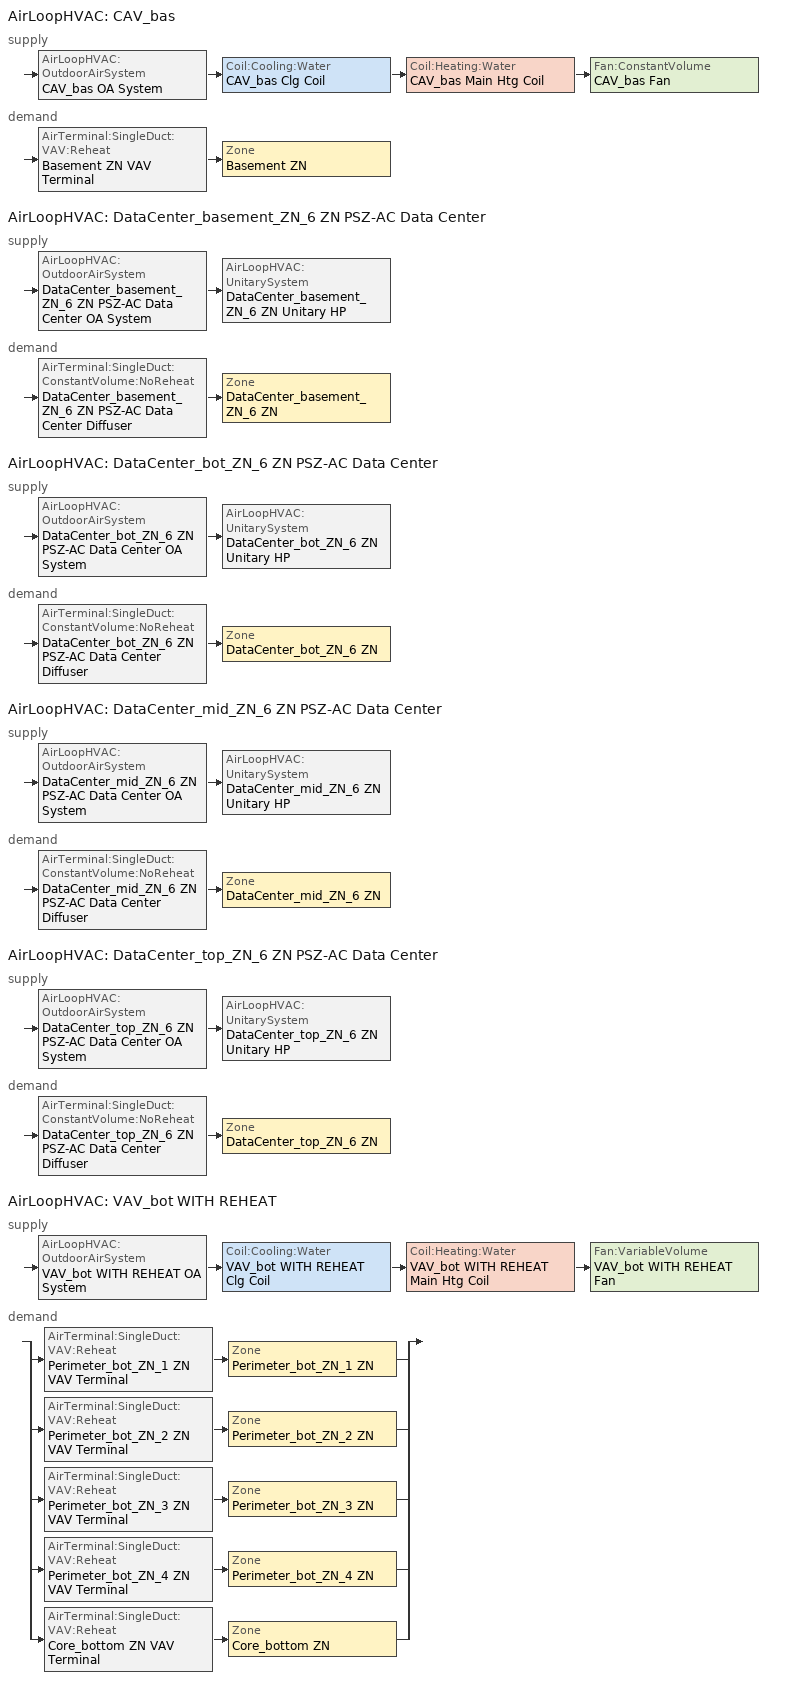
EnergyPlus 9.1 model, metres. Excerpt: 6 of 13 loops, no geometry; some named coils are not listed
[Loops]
AirLoopHVAC 'CAV_bas'
 supply: AirLoopHVAC:OutdoorAirSystem 'CAV_bas OA System' > Coil:Cooling:Water 'CAV_bas Clg Coil' > Coil:Heating:Water 'CAV_bas Main Htg Coil' > Fan:ConstantVolume 'CAV_bas Fan'
 demand: AirTerminal:SingleDuct:VAV:Reheat 'Basement ZN VAV Terminal' > Zone 'Basement ZN'
AirLoopHVAC 'DataCenter_basement_ZN_6 ZN PSZ-AC Data Center'
 supply: AirLoopHVAC:OutdoorAirSystem 'DataCenter_basement_ZN_6 ZN PSZ-AC Data Center OA System' > AirLoopHVAC:UnitarySystem 'DataCenter_basement_ZN_6 ZN Unitary HP'
 demand: AirTerminal:SingleDuct:ConstantVolume:NoReheat 'DataCenter_basement_ZN_6 ZN PSZ-AC Data Center Diffuser' > Zone 'DataCenter_basement_ZN_6 ZN'
AirLoopHVAC 'DataCenter_bot_ZN_6 ZN PSZ-AC Data Center'
 supply: AirLoopHVAC:OutdoorAirSystem 'DataCenter_bot_ZN_6 ZN PSZ-AC Data Center OA System' > AirLoopHVAC:UnitarySystem 'DataCenter_bot_ZN_6 ZN Unitary HP'
 demand: AirTerminal:SingleDuct:ConstantVolume:NoReheat 'DataCenter_bot_ZN_6 ZN PSZ-AC Data Center Diffuser' > Zone 'DataCenter_bot_ZN_6 ZN'
AirLoopHVAC 'DataCenter_mid_ZN_6 ZN PSZ-AC Data Center'
 supply: AirLoopHVAC:OutdoorAirSystem 'DataCenter_mid_ZN_6 ZN PSZ-AC Data Center OA System' > AirLoopHVAC:UnitarySystem 'DataCenter_mid_ZN_6 ZN Unitary HP'
 demand: AirTerminal:SingleDuct:ConstantVolume:NoReheat 'DataCenter_mid_ZN_6 ZN PSZ-AC Data Center Diffuser' > Zone 'DataCenter_mid_ZN_6 ZN'
AirLoopHVAC 'DataCenter_top_ZN_6 ZN PSZ-AC Data Center'
 supply: AirLoopHVAC:OutdoorAirSystem 'DataCenter_top_ZN_6 ZN PSZ-AC Data Center OA System' > AirLoopHVAC:UnitarySystem 'DataCenter_top_ZN_6 ZN Unitary HP'
 demand: AirTerminal:SingleDuct:ConstantVolume:NoReheat 'DataCenter_top_ZN_6 ZN PSZ-AC Data Center Diffuser' > Zone 'DataCenter_top_ZN_6 ZN'
AirLoopHVAC 'VAV_bot WITH REHEAT'
 supply: AirLoopHVAC:OutdoorAirSystem 'VAV_bot WITH REHEAT OA System' > Coil:Cooling:Water 'VAV_bot WITH REHEAT Clg Coil' > Coil:Heating:Water 'VAV_bot WITH REHEAT Main Htg Coil' > Fan:VariableVolume 'VAV_bot WITH REHEAT Fan'
 demand: split
  | AirTerminal:SingleDuct:VAV:Reheat 'Perimeter_bot_ZN_1 ZN VAV Terminal' > Zone 'Perimeter_bot_ZN_1 ZN'
  | AirTerminal:SingleDuct:VAV:Reheat 'Perimeter_bot_ZN_2 ZN VAV Terminal' > Zone 'Perimeter_bot_ZN_2 ZN'
  | AirTerminal:SingleDuct:VAV:Reheat 'Perimeter_bot_ZN_3 ZN VAV Terminal' > Zone 'Perimeter_bot_ZN_3 ZN'
  | AirTerminal:SingleDuct:VAV:Reheat 'Perimeter_bot_ZN_4 ZN VAV Terminal' > Zone 'Perimeter_bot_ZN_4 ZN'
  | AirTerminal:SingleDuct:VAV:Reheat 'Core_bottom ZN VAV Terminal' > Zone 'Core_bottom ZN'
[ZoneControl:Thermostat] Control Object Type 1=ThermostatSetpoint:DualSetpoint
Name | Zone or ZoneList | Control Type Schedule | Control Name 1
Basement ZN Thermostat | Basement ZN | Basement ZN Thermostat Schedule | Office WholeBuilding - Lg Office Thermostat 1
Core_bottom ZN Thermostat | Core_bottom ZN | Core_bottom ZN Thermostat Schedule | Office WholeBuilding - Lg Office Thermostat 2
DataCenter_basement_ZN_6 ZN Thermostat | DataCenter_basement_ZN_6 ZN | DataCenter_basement_ZN_6 ZN Thermostat Schedule | Office OfficeLarge Main Data Center Thermostat 1
DataCenter_bot_ZN_6 ZN Thermostat | DataCenter_bot_ZN_6 ZN | DataCenter_bot_ZN_6 ZN Thermostat Schedule | Office OfficeLarge Data Center Thermostat 1
DataCenter_mid_ZN_6 ZN Thermostat | DataCenter_mid_ZN_6 ZN | DataCenter_mid_ZN_6 ZN Thermostat Schedule | Office OfficeLarge Data Center Thermostat 2
DataCenter_top_ZN_6 ZN Thermostat | DataCenter_top_ZN_6 ZN | DataCenter_top_ZN_6 ZN Thermostat Schedule | Office OfficeLarge Data Center Thermostat 3
Perimeter_bot_ZN_1 ZN Thermostat | Perimeter_bot_ZN_1 ZN | Perimeter_bot_ZN_1 ZN Thermostat Schedule | Office WholeBuilding - Lg Office Thermostat 5
Perimeter_bot_ZN_2 ZN Thermostat | Perimeter_bot_ZN_2 ZN | Perimeter_bot_ZN_2 ZN Thermostat Schedule | Office WholeBuilding - Lg Office Thermostat 6
Perimeter_bot_ZN_3 ZN Thermostat | Perimeter_bot_ZN_3 ZN | Perimeter_bot_ZN_3 ZN Thermostat Schedule | Office WholeBuilding - Lg Office Thermostat 7
Perimeter_bot_ZN_4 ZN Thermostat | Perimeter_bot_ZN_4 ZN | Perimeter_bot_ZN_4 ZN Thermostat Schedule | Office WholeBuilding - Lg Office Thermostat 8
[ThermostatSetpoint:DualSetpoint]
Name | Heating Setpoint Temperature Schedule | Cooling Setpoint Temperature Schedule
Office WholeBuilding - Lg Office Thermostat 1; Office WholeBuilding - Lg Office Thermostat 2; Office WholeBuilding - Lg Office Thermostat 5; Office WholeBuilding - Lg Office Thermostat 6; Office WholeBuilding - Lg Office Thermostat 7; Office WholeBuilding - Lg Office Thermostat 8 | OfficeLarge HTGSETP_SCH_YES_OPTIMUM | OfficeLarge CLGSETP_SCH_NO_SETBACK
Office OfficeLarge Main Data Center Thermostat 1; Office OfficeLarge Data Center Thermostat 1; Office OfficeLarge Data Center Thermostat 2; Office OfficeLarge Data Center Thermostat 3 | OfficeLarge HTGSETP_DC_SCH | OfficeLarge CLGSETP_DC_SCH
[AirTerminal:SingleDuct:VAV:Reheat] Availability Schedule=Always On Discrete; Maximum Air Flow Rate {m3/s}=Autosize; Zone Minimum Air Flow Input Method=Constant; Fixed Minimum Air Flow Rate {m3/s}=0; Maximum Hot Water or Steam Flow Rate {m3/s}=Autosize; Minimum Hot Water or Steam Flow Rate {m3/s}=0; Convergence Tolerance=0.001; Damper Heating Action=ReverseWithLimits; Maximum Flow Fraction During Reheat=0.5
Name | Constant Minimum Air Flow Fraction | Reheat Coil | Maximum Flow per Zone Floor Area During Reheat {m3/s-m2} | Maximum Reheat Air Temperature {C}
Basement ZN VAV Terminal | 0.2 | Basement ZN Reheat Coil | 0 | 50
Core_bottom ZN VAV Terminal | 0.288787 | Core_bottom ZN Reheat Coil | Autocalculate | 40
Perimeter_bot_ZN_1 ZN VAV Terminal | 0.2 | Perimeter_bot_ZN_1 ZN Reheat Coil | Autocalculate | 40
Perimeter_bot_ZN_2 ZN VAV Terminal | 0.2 | Perimeter_bot_ZN_2 ZN Reheat Coil | Autocalculate | 40
Perimeter_bot_ZN_3 ZN VAV Terminal | 0.202143 | Perimeter_bot_ZN_3 ZN Reheat Coil | Autocalculate | 40
Perimeter_bot_ZN_4 ZN VAV Terminal | 0.2 | Perimeter_bot_ZN_4 ZN Reheat Coil | Autocalculate | 40
[Coil:Heating:Water] Availability Schedule=Always On Discrete; U-Factor Times Area Value {W/K}=Autosize; Maximum Water Flow Rate {m3/s}=Autosize; Performance Input Method=UFactorTimesAreaAndDesignWaterFlowRate; Rated Capacity {W}=Autosize; Rated Inlet Water Temperature {C}=82.2222; Rated Inlet Air Temperature {C}=7.22222; Rated Outlet Water Temperature {C}=71.1111; Rated Ratio for Air and Water Convection=0.5
Name | Rated Outlet Air Temperature {C}
CAV_bas Main Htg Coil | 16.6667
VAV_bot WITH REHEAT Main Htg Coil | 12.7778
[Zone equipment]
Basement ZN: Basement ZN VAV Terminal
Core_bottom ZN: Core_bottom ZN VAV Terminal
DataCenter_basement_ZN_6 ZN: DataCenter_basement_ZN_6 ZN PSZ-AC Data Center Diffuser
DataCenter_bot_ZN_6 ZN: DataCenter_bot_ZN_6 ZN PSZ-AC Data Center Diffuser
DataCenter_mid_ZN_6 ZN: DataCenter_mid_ZN_6 ZN PSZ-AC Data Center Diffuser
DataCenter_top_ZN_6 ZN: DataCenter_top_ZN_6 ZN PSZ-AC Data Center Diffuser
Perimeter_bot_ZN_1 ZN: Perimeter_bot_ZN_1 ZN VAV Terminal
Perimeter_bot_ZN_2 ZN: Perimeter_bot_ZN_2 ZN VAV Terminal
Perimeter_bot_ZN_3 ZN: Perimeter_bot_ZN_3 ZN VAV Terminal
Perimeter_bot_ZN_4 ZN: Perimeter_bot_ZN_4 ZN VAV Terminal
[Sizing:Zone] Zone Cooling Design Supply Air Temperature Input Method=SupplyAirTemperature; Zone Cooling Design Supply Air Temperature {C}=12.7778; Zone Cooling Design Supply Air Temperature Difference {deltaC}=11.11; Zone Heating Design Supply Air Temperature Input Method=SupplyAirTemperature; Zone Heating Design Supply Air Temperature Difference {deltaC}=11.11; Zone Cooling Design Supply Air Humidity Ratio {kgWater/kgDryAir}=0.0085; Zone Heating Design Supply Air Humidity Ratio {kgWater/kgDryAir}=0.008; Cooling Design Air Flow Rate {m3/s}=0; Cooling Minimum Air Flow per Zone Floor Area {m3/s-m2}=0.000762; Cooling Minimum Air Flow {m3/s}=0; Cooling Minimum Air Flow Fraction=0; Heating Design Air Flow Method=DesignDay; Heating Design Air Flow Rate {m3/s}=0; Heating Maximum Air Flow per Zone Floor Area {m3/s-m2}=0.002032; Heating Maximum Air Flow {m3/s}=0.141576; Heating Maximum Air Flow Fraction=0.3; Account for Dedicated Outdoor Air System=No
Name | Zone Heating Design Supply Air Temperature {C} | Design Specification Outdoor Air Object | Cooling Design Air Flow Method | Design Specification Zone Air Distribution Object
Basement ZN | 50 | Office WholeBuilding - Lg Office Ventilation | DesignDayWithLimit | Basement ZN Design Spec Zone Air Dist
Core_bottom ZN | 40 | Office WholeBuilding - Lg Office Ventilation | DesignDayWithLimit | Core_bottom ZN Design Spec Zone Air Dist
DataCenter_basement_ZN_6 ZN | 40 | Office OfficeLarge Main Data Center Ventilation | DesignDay | DataCenter_basement_ZN_6 ZN Design Spec Zone Air Dist
DataCenter_bot_ZN_6 ZN | 40 | Office OfficeLarge Data Center Ventilation | DesignDay | DataCenter_bot_ZN_6 ZN Design Spec Zone Air Dist
DataCenter_mid_ZN_6 ZN | 40 | Office OfficeLarge Data Center Ventilation | DesignDay | DataCenter_mid_ZN_6 ZN Design Spec Zone Air Dist
DataCenter_top_ZN_6 ZN | 40 | Office OfficeLarge Data Center Ventilation | DesignDay | DataCenter_top_ZN_6 ZN Design Spec Zone Air Dist
Perimeter_bot_ZN_1 ZN | 40 | Office WholeBuilding - Lg Office Ventilation | DesignDayWithLimit | Perimeter_bot_ZN_1 ZN Design Spec Zone Air Dist
Perimeter_bot_ZN_2 ZN | 40 | Office WholeBuilding - Lg Office Ventilation | DesignDayWithLimit | Perimeter_bot_ZN_2 ZN Design Spec Zone Air Dist
Perimeter_bot_ZN_3 ZN | 40 | Office WholeBuilding - Lg Office Ventilation | DesignDayWithLimit | Perimeter_bot_ZN_3 ZN Design Spec Zone Air Dist
Perimeter_bot_ZN_4 ZN | 40 | Office WholeBuilding - Lg Office Ventilation | DesignDayWithLimit | Perimeter_bot_ZN_4 ZN Design Spec Zone Air Dist
[DesignSpecification:ZoneAirDistribution] Zone Air Distribution Effectiveness in Cooling Mode=1; Zone Air Distribution Effectiveness in Heating Mode=1
Basement ZN Design Spec Zone Air Dist; Core_bottom ZN Design Spec Zone Air Dist; DataCenter_basement_ZN_6 ZN Design Spec Zone Air Dist; DataCenter_bot_ZN_6 ZN Design Spec Zone Air Dist; DataCenter_mid_ZN_6 ZN Design Spec Zone Air Dist; DataCenter_top_ZN_6 ZN Design Spec Zone Air Dist; Perimeter_bot_ZN_1 ZN Design Spec Zone Air Dist; Perimeter_bot_ZN_2 ZN Design Spec Zone Air Dist; Perimeter_bot_ZN_3 ZN Design Spec Zone Air Dist; Perimeter_bot_ZN_4 ZN Design Spec Zone Air Dist
[Controller:MechanicalVentilation] Demand Controlled Ventilation=No
CAV_bas Vent Controller: Availability Schedule=OfficeLarge HVACOperationSchd; System Outdoor Air Method=ZoneSum; Zone Name 1=Basement ZN; Design Specification Outdoor Air Object Name 1=Office WholeBuilding - Lg Office Ventilation; Design Specification Zone Air Distribution Object Name 1=Basement ZN Design Spec Zone Air Dist
VAV_bot WITH REHEAT Vent Controller: Availability Schedule=OfficeLarge MinOA_MotorizedDamper_Sched; System Outdoor Air Method=VentilationRateProcedure; Zone Name 1=Core_bottom ZN; Design Specification Outdoor Air Object Name 1=Office WholeBuilding - Lg Office Ventilation; Design Specification Zone Air Distribution Object Name 1=Core_bottom ZN Design Spec Zone Air Dist; Zone Name 2=Perimeter_bot_ZN_1 ZN; Design Specification Outdoor Air Object Name 2=Office WholeBuilding - Lg Office Ventilation; Design Specification Zone Air Distribution Object Name 2=Perimeter_bot_ZN_1 ZN Design Spec Zone Air Dist; Zone Name 3=Perimeter_bot_ZN_2 ZN; Design Specification Outdoor Air Object Name 3=Office WholeBuilding - Lg Office Ventilation; Design Specification Zone Air Distribution Object Name 3=Perimeter_bot_ZN_2 ZN Design Spec Zone Air Dist; Zone Name 4=Perimeter_bot_ZN_3 ZN; Design Specification Outdoor Air Object Name 4=Office WholeBuilding - Lg Office Ventilation; Design Specification Zone Air Distribution Object Name 4=Perimeter_bot_ZN_3 ZN Design Spec Zone Air Dist; Zone Name 5=Perimeter_bot_ZN_4 ZN; Design Specification Outdoor Air Object Name 5=Office WholeBuilding - Lg Office Ventilation; Design Specification Zone Air Distribution Object Name 5=Perimeter_bot_ZN_4 ZN Design Spec Zone Air Dist
Controller Mechanical Ventilation 1: Availability Schedule=DataCenter_basement_ZN_6 ZN PSZ-AC Data Center Occ Sch; System Outdoor Air Method=ZoneSum; Zone Name 1=DataCenter_basement_ZN_6 ZN; Design Specification Outdoor Air Object Name 1=Office OfficeLarge Main Data Center Ventilation; Design Specification Zone Air Distribution Object Name 1=DataCenter_basement_ZN_6 ZN Design Spec Zone Air Dist
Controller Mechanical Ventilation 2: Availability Schedule=DataCenter_bot_ZN_6 ZN PSZ-AC Data Center Occ Sch; System Outdoor Air Method=ZoneSum; Zone Name 1=DataCenter_bot_ZN_6 ZN; Design Specification Outdoor Air Object Name 1=Office OfficeLarge Data Center Ventilation; Design Specification Zone Air Distribution Object Name 1=DataCenter_bot_ZN_6 ZN Design Spec Zone Air Dist
Controller Mechanical Ventilation 3: Availability Schedule=DataCenter_mid_ZN_6 ZN PSZ-AC Data Center Occ Sch; System Outdoor Air Method=ZoneSum; Zone Name 1=DataCenter_mid_ZN_6 ZN; Design Specification Outdoor Air Object Name 1=Office OfficeLarge Data Center Ventilation; Design Specification Zone Air Distribution Object Name 1=DataCenter_mid_ZN_6 ZN Design Spec Zone Air Dist
Controller Mechanical Ventilation 4: Availability Schedule=DataCenter_top_ZN_6 ZN PSZ-AC Data Center Occ Sch; System Outdoor Air Method=ZoneSum; Zone Name 1=DataCenter_top_ZN_6 ZN; Design Specification Outdoor Air Object Name 1=Office OfficeLarge Data Center Ventilation; Design Specification Zone Air Distribution Object Name 1=DataCenter_top_ZN_6 ZN Design Spec Zone Air Dist
[DesignSpecification:OutdoorAir] Outdoor Air Method=Sum; Outdoor Air Flow per Person {m3/s-person}=0; Outdoor Air Flow per Zone {m3/s}=0; Outdoor Air Flow Air Changes per Hour {1/hr}=0
Name | Outdoor Air Flow per Zone Floor Area {m3/s-m2}
Office WholeBuilding - Lg Office Ventilation | 0.0004318
Office OfficeLarge Main Data Center Ventilation; Office OfficeLarge Data Center Ventilation | 0
[AirTerminal:SingleDuct:ConstantVolume:NoReheat] Availability Schedule=Always On Discrete; Maximum Air Flow Rate {m3/s}=AutoSize
DataCenter_basement_ZN_6 ZN PSZ-AC Data Center Diffuser; DataCenter_bot_ZN_6 ZN PSZ-AC Data Center Diffuser; DataCenter_mid_ZN_6 ZN PSZ-AC Data Center Diffuser; DataCenter_top_ZN_6 ZN PSZ-AC Data Center Diffuser
[AirLoopHVAC] Design Supply Air Flow Rate {m3/s}=AutoSize
CAV_bas; DataCenter_basement_ZN_6 ZN PSZ-AC Data Center; DataCenter_bot_ZN_6 ZN PSZ-AC Data Center; DataCenter_mid_ZN_6 ZN PSZ-AC Data Center; DataCenter_top_ZN_6 ZN PSZ-AC Data Center; VAV_bot WITH REHEAT
[Sizing:System] Type of Load to Size On=Sensible; Preheat Design Temperature {C}=7.22222; Preheat Design Humidity Ratio {kgWater/kgDryAir}=0.008; Precool Design Temperature {C}=12.7778; Precool Design Humidity Ratio {kgWater/kgDryAir}=0.008; Central Cooling Design Supply Air Temperature {C}=12.7778; Type of Zone Sum to Use=Coincident; 100% Outdoor Air in Cooling=No; 100% Outdoor Air in Heating=No; Central Cooling Design Supply Air Humidity Ratio {kgWater/kgDryAir}=0.0085; Central Heating Design Supply Air Humidity Ratio {kgWater/kgDryAir}=0.008; Cooling Supply Air Flow Rate Method=DesignDay; Cooling Supply Air Flow Rate {m3/s}=0; Cooling Supply Air Flow Rate Per Floor Area {m3/s-m2}=0.00996765; Cooling Fraction of Autosized Cooling Supply Air Flow Rate=1; Cooling Supply Air Flow Rate Per Unit Cooling Capacity {m3/s-W}=3.94755e-05; Heating Supply Air Flow Rate Method=DesignDay; Heating Supply Air Flow Rate {m3/s}=0; Heating Supply Air Flow Rate Per Floor Area {m3/s-m2}=0.00996765; Heating Fraction of Autosized Heating Supply Air Flow Rate=1; Heating Fraction of Autosized Cooling Supply Air Flow Rate=1; Heating Supply Air Flow Rate Per Unit Heating Capacity {m3/s-W}=3.15882e-05; System Outdoor Air Method=ZoneSum; Zone Maximum Outdoor Air Fraction=1; Cooling Design Capacity Method=CoolingDesignCapacity; Cooling Design Capacity {W}=Autosize; Cooling Design Capacity Per Floor Area {W/m2}=234.7; Fraction of Autosized Cooling Design Capacity=1; Heating Design Capacity Method=HeatingDesignCapacity; Heating Design Capacity {W}=Autosize; Heating Design Capacity Per Floor Area {W/m2}=157; Fraction of Autosized Heating Design Capacity=1; Central Cooling Capacity Control Method=OnOff
Name | Design Outdoor Air Flow Rate {m3/s} | Central Heating Maximum System Air Flow Ratio | Central Heating Design Supply Air Temperature {C}
CAV_bas | Autosize | 1 | 16.6667
DataCenter_basement_ZN_6 ZN PSZ-AC Data Center; DataCenter_bot_ZN_6 ZN PSZ-AC Data Center; DataCenter_mid_ZN_6 ZN PSZ-AC Data Center; DataCenter_top_ZN_6 ZN PSZ-AC Data Center | Autosize | 1 | 40
VAV_bot WITH REHEAT | 2.53819 | 0.3 | 12.7778
[Controller:WaterCoil] Control Variable=Temperature; Actuator Variable=Flow; Maximum Actuated Flow {m3/s}=Autosize; Minimum Actuated Flow {m3/s}=0
Name | Action | Controller Convergence Tolerance {deltaC}
CAV_bas Clg Coil Controller; VAV_bot WITH REHEAT Clg Coil Controller | Reverse | Autosize
CAV_bas Main Htg Coil Controller; VAV_bot WITH REHEAT Main Htg Coil Controller | Normal | 0.0001
[Controller:OutdoorAir] Maximum Outdoor Air Flow Rate {m3/s}=Autosize; Economizer Control Action Type=ModulateFlow; Lockout Type=NoLockout; Minimum Limit Type=FixedMinimum; High Humidity Control=No; Control High Indoor Humidity Based on Outdoor Humidity Ratio=Yes; Heat Recovery Bypass Control Type=BypassWhenWithinEconomizerLimits
Name | Minimum Outdoor Air Flow Rate {m3/s} | Economizer Control Type | Minimum Outdoor Air Schedule | Minimum Fraction of Outdoor Air Schedule | Mechanical Ventilation Controller | Economizer Maximum Limit Dry-Bulb Temperature {C} | Economizer Maximum Limit Enthalpy {J/kg}
CAV_bas OA Controller | Autosize | DifferentialDryBulb | OfficeLarge HVACOperationSchd | OfficeLarge MinOA_MotorizedDamper_Sched | CAV_bas Vent Controller
DataCenter_basement_ZN_6 ZN PSZ-AC Data Center OA System Controller | Autosize | DifferentialDryBulb | DataCenter_basement_ZN_6 ZN PSZ-AC Data Center Occ Sch |  | Controller Mechanical Ventilation 1
DataCenter_bot_ZN_6 ZN PSZ-AC Data Center OA System Controller | Autosize | NoEconomizer | DataCenter_bot_ZN_6 ZN PSZ-AC Data Center Occ Sch |  | Controller Mechanical Ventilation 2 | 28 | 64000
DataCenter_mid_ZN_6 ZN PSZ-AC Data Center OA System Controller | Autosize | DifferentialDryBulb | DataCenter_mid_ZN_6 ZN PSZ-AC Data Center Occ Sch |  | Controller Mechanical Ventilation 3
DataCenter_top_ZN_6 ZN PSZ-AC Data Center OA System Controller | Autosize | NoEconomizer | DataCenter_top_ZN_6 ZN PSZ-AC Data Center Occ Sch |  | Controller Mechanical Ventilation 4 | 28 | 64000
VAV_bot WITH REHEAT OA Controller | 0 | DifferentialDryBulb | OfficeLarge MinOA_MotorizedDamper_Sched |  | VAV_bot WITH REHEAT Vent Controller
[SetpointManager:MixedAir] Control Variable=Temperature
Name | Setpoint Node or NodeList
CAV_bas Mixed Air Node OS Default SPM | CAV_bas Mixed Air Node
CAV_bas Clg Coil Outlet Air Node OS Default SPM | CAV_bas Clg Coil Outlet Air Node
CAV_bas Main Htg Coil Outlet Air Node OS Default SPM | CAV_bas Main Htg Coil Outlet Air Node
DataCenter_basement_ZN_6 ZN PSZ-AC Data Center Mixed Air Node OS Default SPM | DataCenter_basement_ZN_6 ZN PSZ-AC Data Center Mixed Air Node
DataCenter_bot_ZN_6 ZN PSZ-AC Data Center Mixed Air Node OS Default SPM | DataCenter_bot_ZN_6 ZN PSZ-AC Data Center Mixed Air Node
DataCenter_mid_ZN_6 ZN PSZ-AC Data Center Mixed Air Node OS Default SPM | DataCenter_mid_ZN_6 ZN PSZ-AC Data Center Mixed Air Node
DataCenter_top_ZN_6 ZN PSZ-AC Data Center Mixed Air Node OS Default SPM | DataCenter_top_ZN_6 ZN PSZ-AC Data Center Mixed Air Node
VAV_bot WITH REHEAT Mixed Air Node OS Default SPM | VAV_bot WITH REHEAT Mixed Air Node
VAV_bot WITH REHEAT Clg Coil Outlet Air Node OS Default SPM | VAV_bot WITH REHEAT Clg Coil Outlet Air Node
VAV_bot WITH REHEAT Main Htg Coil Outlet Air Node OS Default SPM | VAV_bot WITH REHEAT Main Htg Coil Outlet Air Node
[Coil:Cooling:Water] Availability Schedule=Always On Discrete; Design Water Flow Rate {m3/s}=Autosize; Design Air Flow Rate {m3/s}=Autosize; Design Inlet Water Temperature {C}=Autosize; Design Inlet Air Temperature {C}=Autosize; Design Outlet Air Temperature {C}=Autosize; Design Inlet Air Humidity Ratio {kgWater/kgDryAir}=Autosize; Design Outlet Air Humidity Ratio {kgWater/kgDryAir}=Autosize; Type of Analysis=SimpleAnalysis; Heat Exchanger Configuration=CrossFlow
CAV_bas Clg Coil; VAV_bot WITH REHEAT Clg Coil
[Fan:ConstantVolume]
CAV_bas Fan: Availability Schedule=OfficeLarge HVACOperationSchd; Fan Total Efficiency=0.59605; Pressure Rise {Pa}=1018.77; Maximum Flow Rate {m3/s}=AutoSize; Motor Efficiency=0.917; Motor In Airstream Fraction=1
[SetpointManager:Scheduled]
CAV_bas Supply Air Setpoint Manager: Control Variable=Temperature; Schedule=Supply Air Temp - 55.0F 3; Setpoint Node or NodeList=CAV_bas Supply Outlet Node
[AirLoopHVAC:UnitarySystem] Control Type=Load; Dehumidification Control Type=None; Fan Placement=BlowThrough; Supply Air Fan Operating Mode Schedule=Always On Discrete; DX Heating Coil Sizing Ratio=1; Use DOAS DX Cooling Coil=No; Minimum Supply Air Temperature {C}=2; Latent Load Control=SensibleOnlyLoadControl; Cooling Supply Air Flow Rate {m3/s}=Autosize; Heating Supply Air Flow Rate {m3/s}=Autosize; No Load Supply Air Flow Rate {m3/s}=Autosize; Maximum Supply Air Temperature {C}=80; Maximum Outdoor Dry-Bulb Temperature for Supplemental Heater Operation {C}=4.44444; Maximum Cycling Rate {cycles/hr}=2.5; Heat Pump Time Constant {s}=60; Fraction of On-Cycle Power Use=0.01; Heat Pump Fan Delay Time {s}=60; Ancillary On-Cycle Electric Power {W}=0; Ancillary Off-Cycle Electric Power {W}=0
Name | Controlling Zone or Thermostat Location | Supply Fan | Heating Coil | Cooling Coil | Supplemental Heating Coil
DataCenter_basement_ZN_6 ZN Unitary HP | DataCenter_basement_ZN_6 ZN | DataCenter_basement_ZN_6 ZN PSZ-AC Data Center Fan | DataCenter_basement_ZN_6 ZN PSZ-AC Data Center Water-to-Air HP Htg Coil | DataCenter_basement_ZN_6 ZN PSZ-AC Data Center Water-to-Air HP Clg Coil | DataCenter_basement_ZN_6 ZN PSZ-AC Data Center Electric Backup Htg Coil
DataCenter_bot_ZN_6 ZN Unitary HP | DataCenter_bot_ZN_6 ZN | DataCenter_bot_ZN_6 ZN PSZ-AC Data Center Fan | DataCenter_bot_ZN_6 ZN PSZ-AC Data Center Water-to-Air HP Htg Coil | DataCenter_bot_ZN_6 ZN PSZ-AC Data Center Water-to-Air HP Clg Coil | DataCenter_bot_ZN_6 ZN PSZ-AC Data Center Electric Backup Htg Coil
DataCenter_mid_ZN_6 ZN Unitary HP | DataCenter_mid_ZN_6 ZN | DataCenter_mid_ZN_6 ZN PSZ-AC Data Center Fan | DataCenter_mid_ZN_6 ZN PSZ-AC Data Center Water-to-Air HP Htg Coil | DataCenter_mid_ZN_6 ZN PSZ-AC Data Center Water-to-Air HP Clg Coil | DataCenter_mid_ZN_6 ZN PSZ-AC Data Center Electric Backup Htg Coil
DataCenter_top_ZN_6 ZN Unitary HP | DataCenter_top_ZN_6 ZN | DataCenter_top_ZN_6 ZN PSZ-AC Data Center Fan | DataCenter_top_ZN_6 ZN PSZ-AC Data Center Water-to-Air HP Htg Coil | DataCenter_top_ZN_6 ZN PSZ-AC Data Center Water-to-Air HP Clg Coil | DataCenter_top_ZN_6 ZN PSZ-AC Data Center Electric Backup Htg Coil
[Fan:OnOff] Availability Schedule=Always On Discrete; Maximum Flow Rate {m3/s}=Autosize; Motor In Airstream Fraction=1
Name | Fan Total Efficiency | Pressure Rise {Pa} | Motor Efficiency | Fan Power Ratio Function of Speed Ratio Curve | Fan Efficiency Ratio Function of Speed Ratio Curve
DataCenter_basement_ZN_6 ZN PSZ-AC Data Center Fan | 0.61425 | 1018.77 | 0.945 | Fan On Off Power Curve | Fan On Off Efficiency Curve
DataCenter_bot_ZN_6 ZN PSZ-AC Data Center Fan | 0.55575 | 622.722 | 0.855 | Fan On Off Power Curve 1 | Fan On Off Efficiency Curve 1
DataCenter_mid_ZN_6 ZN PSZ-AC Data Center Fan | 0.59605 | 1018.77 | 0.917 | Fan On Off Power Curve 2 | Fan On Off Efficiency Curve 2
DataCenter_top_ZN_6 ZN PSZ-AC Data Center Fan | 0.55575 | 622.722 | 0.855 | Fan On Off Power Curve 3 | Fan On Off Efficiency Curve 3
[Coil:Heating:Electric] Availability Schedule=Always On Discrete; Efficiency=1; Nominal Capacity {W}=Autosize
DataCenter_basement_ZN_6 ZN PSZ-AC Data Center Electric Backup Htg Coil; DataCenter_bot_ZN_6 ZN PSZ-AC Data Center Electric Backup Htg Coil; DataCenter_mid_ZN_6 ZN PSZ-AC Data Center Electric Backup Htg Coil; DataCenter_top_ZN_6 ZN PSZ-AC Data Center Electric Backup Htg Coil
[SetpointManager:SingleZone:Reheat] Control Variable=Temperature; Minimum Supply Air Temperature {C}=12.7778; Maximum Supply Air Temperature {C}=40
Name | Control Zone | Setpoint Node or NodeList
DataCenter_basement_ZN_6 ZN Setpoint Manager SZ Reheat | DataCenter_basement_ZN_6 ZN | DataCenter_basement_ZN_6 ZN PSZ-AC Data Center Supply Outlet Node
DataCenter_bot_ZN_6 ZN Setpoint Manager SZ Reheat | DataCenter_bot_ZN_6 ZN | DataCenter_bot_ZN_6 ZN PSZ-AC Data Center Supply Outlet Node
DataCenter_mid_ZN_6 ZN Setpoint Manager SZ Reheat | DataCenter_mid_ZN_6 ZN | DataCenter_mid_ZN_6 ZN PSZ-AC Data Center Supply Outlet Node
DataCenter_top_ZN_6 ZN Setpoint Manager SZ Reheat | DataCenter_top_ZN_6 ZN | DataCenter_top_ZN_6 ZN PSZ-AC Data Center Supply Outlet Node
[Fan:VariableVolume]
VAV_bot WITH REHEAT Fan: Availability Schedule=OfficeLarge HVACOperationSchd; Fan Total Efficiency=0.61165; Pressure Rise {Pa}=1389.92; Maximum Flow Rate {m3/s}=AutoSize; Fan Power Minimum Flow Rate Input Method=Fraction; Fan Power Minimum Flow Fraction=0.25; Fan Power Minimum Air Flow Rate {m3/s}=0; Motor Efficiency=0.941; Motor In Airstream Fraction=1; Fan Power Coefficient 1=0.04076; Fan Power Coefficient 2=0.0881; Fan Power Coefficient 3=-0.0729; Fan Power Coefficient 4=0.9437; Fan Power Coefficient 5=0
[SetpointManager:Warmest]
VAV_bot WITH REHEAT SAT Warmest Reset: Control Variable=Temperature; HVAC Air Loop=VAV_bot WITH REHEAT; Minimum Setpoint Temperature {C}=12.7778; Maximum Setpoint Temperature {C}=15.5556; Strategy=MaximumTemperature; Setpoint Node or NodeList=VAV_bot WITH REHEAT Supply Outlet Node
[Schedule:Compact]
Basement ZN Thermostat Schedule; Core_bottom ZN Thermostat Schedule; DataCenter_basement_ZN_6 ZN Thermostat Schedule; DataCenter_bot_ZN_6 ZN Thermostat Schedule; DataCenter_mid_ZN_6 ZN Thermostat Schedule; DataCenter_top_ZN_6 ZN Thermostat Schedule; Perimeter_bot_ZN_1 ZN Thermostat Schedule; Perimeter_bot_ZN_2 ZN Thermostat Schedule; Perimeter_bot_ZN_3 ZN Thermostat Schedule; Perimeter_bot_ZN_4 ZN Thermostat Schedule: Through: 12/31, For: AllDays, Until: 24:00, 4
[Schedule:Day:Interval]
OfficeLarge HTGSETP_SCH_YES_OPTIMUM Default; OfficeLarge HTGSETP_SCH_YES_OPTIMUM Summer Design Day: No, 24:00, 15.6
OfficeLarge HTGSETP_SCH_YES_OPTIMUM Wkdy Day: No, 04:00, 15.6, 05:00, 17.8, 06:00, 20, 22:00, 21, 24:00, 15.6
OfficeLarge HTGSETP_SCH_YES_OPTIMUM Sat Day: No, 04:00, 15.6, 05:00, 17.8, 06:00, 20, 17:00, 21, 24:00, 15.6
OfficeLarge HTGSETP_SCH_YES_OPTIMUM Winter Design Day: No, 05:00, 15.6, 06:00, 17.6, 07:00, 19.6, 22:00, 21, 24:00, 15.6
OfficeLarge CLGSETP_SCH_NO_SETBACK Default; OfficeLarge CLGSETP_SCH_NO_SETBACK Default|WntrDsn|Sat|Wkdy Day; OfficeLarge CLGSETP_SCH_NO_SETBACK Winter Design Day: No, 24:00, 24
OfficeLarge CLGSETP_SCH_NO_SETBACK Summer Design Day: No, 05:00, 26.7, 06:00, 25.7, 07:00, 25, 22:00, 24, 24:00, 26.7
OfficeLarge HVACOperationSchd Default; OfficeLarge MinOA_MotorizedDamper_Sched Default; DataCenter_basement_ZN_6 ZN PSZ-AC Data Center Occ Sch Sunday; DataCenter_basement_ZN_6 ZN PSZ-AC Data Center Occ Sch Monday; DataCenter_basement_ZN_6 ZN PSZ-AC Data Center Occ Sch Tuesday; DataCenter_basement_ZN_6 ZN PSZ-AC Data Center Occ Sch Wednesday; DataCenter_basement_ZN_6 ZN PSZ-AC Data Center Occ Sch Thursday; DataCenter_basement_ZN_6 ZN PSZ-AC Data Center Occ Sch Friday; DataCenter_basement_ZN_6 ZN PSZ-AC Data Center Occ Sch Saturday; DataCenter_bot_ZN_6 ZN PSZ-AC Data Center Occ Sch Sunday; DataCenter_bot_ZN_6 ZN PSZ-AC Data Center Occ Sch Monday; DataCenter_bot_ZN_6 ZN PSZ-AC Data Center Occ Sch Tuesday; DataCenter_bot_ZN_6 ZN PSZ-AC Data Center Occ Sch Wednesday; DataCenter_bot_ZN_6 ZN PSZ-AC Data Center Occ Sch Thursday; DataCenter_bot_ZN_6 ZN PSZ-AC Data Center Occ Sch Friday; DataCenter_bot_ZN_6 ZN PSZ-AC Data Center Occ Sch Saturday; DataCenter_mid_ZN_6 ZN PSZ-AC Data Center Occ Sch Sunday; DataCenter_mid_ZN_6 ZN PSZ-AC Data Center Occ Sch Monday; DataCenter_mid_ZN_6 ZN PSZ-AC Data Center Occ Sch Tuesday; DataCenter_mid_ZN_6 ZN PSZ-AC Data Center Occ Sch Wednesday; DataCenter_mid_ZN_6 ZN PSZ-AC Data Center Occ Sch Thursday; DataCenter_mid_ZN_6 ZN PSZ-AC Data Center Occ Sch Friday; DataCenter_mid_ZN_6 ZN PSZ-AC Data Center Occ Sch Saturday; DataCenter_top_ZN_6 ZN PSZ-AC Data Center Occ Sch Sunday; DataCenter_top_ZN_6 ZN PSZ-AC Data Center Occ Sch Monday; DataCenter_top_ZN_6 ZN PSZ-AC Data Center Occ Sch Tuesday; DataCenter_top_ZN_6 ZN PSZ-AC Data Center Occ Sch Wednesday; DataCenter_top_ZN_6 ZN PSZ-AC Data Center Occ Sch Thursday; DataCenter_top_ZN_6 ZN PSZ-AC Data Center Occ Sch Friday; DataCenter_top_ZN_6 ZN PSZ-AC Data Center Occ Sch Saturday: No, 24:00, 0
OfficeLarge HVACOperationSchd SmrDsn|Wkdy Day; OfficeLarge HVACOperationSchd Summer Design Day: No, 06:00, 0, 22:00, 1, 24:00, 0
OfficeLarge HVACOperationSchd WntrDsn|Sat Day; OfficeLarge HVACOperationSchd Winter Design Day: No, 06:00, 0, 18:00, 1, 24:00, 0
OfficeLarge MinOA_MotorizedDamper_Sched SmrDsn|Wkdy Day; OfficeLarge MinOA_MotorizedDamper_Sched Summer Design Day: No, 07:00, 0, 22:00, 1, 24:00, 0
OfficeLarge MinOA_MotorizedDamper_Sched WntrDsn|Sat Day; OfficeLarge MinOA_MotorizedDamper_Sched Winter Design Day: No, 07:00, 0, 18:00, 1, 24:00, 0
OfficeLarge HTGSETP_DC_SCH Default; OfficeLarge HTGSETP_DC_SCH Summer Design Day; OfficeLarge HTGSETP_DC_SCH Winter Design Day: No, 24:00, 18
OfficeLarge CLGSETP_DC_SCH Default; OfficeLarge CLGSETP_DC_SCH Summer Design Day; OfficeLarge CLGSETP_DC_SCH Winter Design Day: No, 24:00, 27
DataCenter_basement_ZN_6 ZN PSZ-AC Data Center Occ Sch Default; DataCenter_basement_ZN_6 ZN PSZ-AC Data Center Occ Sch Summer Design Day; DataCenter_basement_ZN_6 ZN PSZ-AC Data Center Occ Sch Winter Design Day; DataCenter_bot_ZN_6 ZN PSZ-AC Data Center Occ Sch Default; DataCenter_bot_ZN_6 ZN PSZ-AC Data Center Occ Sch Summer Design Day; DataCenter_bot_ZN_6 ZN PSZ-AC Data Center Occ Sch Winter Design Day; DataCenter_mid_ZN_6 ZN PSZ-AC Data Center Occ Sch Default; DataCenter_mid_ZN_6 ZN PSZ-AC Data Center Occ Sch Summer Design Day; DataCenter_mid_ZN_6 ZN PSZ-AC Data Center Occ Sch Winter Design Day; DataCenter_top_ZN_6 ZN PSZ-AC Data Center Occ Sch Default; DataCenter_top_ZN_6 ZN PSZ-AC Data Center Occ Sch Summer Design Day; DataCenter_top_ZN_6 ZN PSZ-AC Data Center Occ Sch Winter Design Day: No, 24:00, 1
Supply Air Temp - 55.0F Default 3: No, 24:00, 12.7778
[Schedule:Week:Daily]
OfficeLarge HTGSETP_SCH_YES_OPTIMUM Week Rule - Jan1-Dec31: OfficeLarge HTGSETP_SCH_YES_OPTIMUM Default, OfficeLarge HTGSETP_SCH_YES_OPTIMUM Wkdy Day, OfficeLarge HTGSETP_SCH_YES_OPTIMUM Wkdy Day, OfficeLarge HTGSETP_SCH_YES_OPTIMUM Wkdy Day, OfficeLarge HTGSETP_SCH_YES_OPTIMUM Wkdy Day, OfficeLarge HTGSETP_SCH_YES_OPTIMUM Wkdy Day, OfficeLarge HTGSETP_SCH_YES_OPTIMUM Sat Day, OfficeLarge HTGSETP_SCH_YES_OPTIMUM Default, OfficeLarge HTGSETP_SCH_YES_OPTIMUM Summer Design Day, OfficeLarge HTGSETP_SCH_YES_OPTIMUM Winter Design Day, OfficeLarge HTGSETP_SCH_YES_OPTIMUM Default, OfficeLarge HTGSETP_SCH_YES_OPTIMUM Default
OfficeLarge CLGSETP_SCH_NO_SETBACK Week Rule - Jan1-Dec31: OfficeLarge CLGSETP_SCH_NO_SETBACK Default, OfficeLarge CLGSETP_SCH_NO_SETBACK Default|WntrDsn|Sat|Wkdy Day, OfficeLarge CLGSETP_SCH_NO_SETBACK Default|WntrDsn|Sat|Wkdy Day, OfficeLarge CLGSETP_SCH_NO_SETBACK Default|WntrDsn|Sat|Wkdy Day, OfficeLarge CLGSETP_SCH_NO_SETBACK Default|WntrDsn|Sat|Wkdy Day, OfficeLarge CLGSETP_SCH_NO_SETBACK Default|WntrDsn|Sat|Wkdy Day, OfficeLarge CLGSETP_SCH_NO_SETBACK Default|WntrDsn|Sat|Wkdy Day, OfficeLarge CLGSETP_SCH_NO_SETBACK Default, OfficeLarge CLGSETP_SCH_NO_SETBACK Summer Design Day, OfficeLarge CLGSETP_SCH_NO_SETBACK Winter Design Day, OfficeLarge CLGSETP_SCH_NO_SETBACK Default, OfficeLarge CLGSETP_SCH_NO_SETBACK Default
OfficeLarge HVACOperationSchd Week Rule - Jan1-Dec31: OfficeLarge HVACOperationSchd Default, OfficeLarge HVACOperationSchd SmrDsn|Wkdy Day, OfficeLarge HVACOperationSchd SmrDsn|Wkdy Day, OfficeLarge HVACOperationSchd SmrDsn|Wkdy Day, OfficeLarge HVACOperationSchd SmrDsn|Wkdy Day, OfficeLarge HVACOperationSchd SmrDsn|Wkdy Day, OfficeLarge HVACOperationSchd WntrDsn|Sat Day, OfficeLarge HVACOperationSchd Default, OfficeLarge HVACOperationSchd Summer Design Day, OfficeLarge HVACOperationSchd Winter Design Day, OfficeLarge HVACOperationSchd Default, OfficeLarge HVACOperationSchd Default
OfficeLarge MinOA_MotorizedDamper_Sched Week Rule - Jan1-Dec31: OfficeLarge MinOA_MotorizedDamper_Sched Default, OfficeLarge MinOA_MotorizedDamper_Sched SmrDsn|Wkdy Day, OfficeLarge MinOA_MotorizedDamper_Sched SmrDsn|Wkdy Day, OfficeLarge MinOA_MotorizedDamper_Sched SmrDsn|Wkdy Day, OfficeLarge MinOA_MotorizedDamper_Sched SmrDsn|Wkdy Day, OfficeLarge MinOA_MotorizedDamper_Sched SmrDsn|Wkdy Day, OfficeLarge MinOA_MotorizedDamper_Sched WntrDsn|Sat Day, OfficeLarge MinOA_MotorizedDamper_Sched Default, OfficeLarge MinOA_MotorizedDamper_Sched Summer Design Day, OfficeLarge MinOA_MotorizedDamper_Sched Winter Design Day, OfficeLarge MinOA_MotorizedDamper_Sched Default, OfficeLarge MinOA_MotorizedDamper_Sched Default
OfficeLarge HTGSETP_DC_SCH Week Rule - Jan1-Dec31: OfficeLarge HTGSETP_DC_SCH Default, OfficeLarge HTGSETP_DC_SCH Default, OfficeLarge HTGSETP_DC_SCH Default, OfficeLarge HTGSETP_DC_SCH Default, OfficeLarge HTGSETP_DC_SCH Default, OfficeLarge HTGSETP_DC_SCH Default, OfficeLarge HTGSETP_DC_SCH Default, OfficeLarge HTGSETP_DC_SCH Default, OfficeLarge HTGSETP_DC_SCH Summer Design Day, OfficeLarge HTGSETP_DC_SCH Winter Design Day, OfficeLarge HTGSETP_DC_SCH Default, OfficeLarge HTGSETP_DC_SCH Default
OfficeLarge CLGSETP_DC_SCH Week Rule - Jan1-Dec31: OfficeLarge CLGSETP_DC_SCH Default, OfficeLarge CLGSETP_DC_SCH Default, OfficeLarge CLGSETP_DC_SCH Default, OfficeLarge CLGSETP_DC_SCH Default, OfficeLarge CLGSETP_DC_SCH Default, OfficeLarge CLGSETP_DC_SCH Default, OfficeLarge CLGSETP_DC_SCH Default, OfficeLarge CLGSETP_DC_SCH Default, OfficeLarge CLGSETP_DC_SCH Summer Design Day, OfficeLarge CLGSETP_DC_SCH Winter Design Day, OfficeLarge CLGSETP_DC_SCH Default, OfficeLarge CLGSETP_DC_SCH Default
DataCenter_basement_ZN_6 ZN PSZ-AC Data Center Occ Sch Week Rule - Jan1-Dec31: DataCenter_basement_ZN_6 ZN PSZ-AC Data Center Occ Sch Sunday, DataCenter_basement_ZN_6 ZN PSZ-AC Data Center Occ Sch Monday, DataCenter_basement_ZN_6 ZN PSZ-AC Data Center Occ Sch Tuesday, DataCenter_basement_ZN_6 ZN PSZ-AC Data Center Occ Sch Wednesday, DataCenter_basement_ZN_6 ZN PSZ-AC Data Center Occ Sch Thursday, DataCenter_basement_ZN_6 ZN PSZ-AC Data Center Occ Sch Friday, DataCenter_basement_ZN_6 ZN PSZ-AC Data Center Occ Sch Saturday, DataCenter_basement_ZN_6 ZN PSZ-AC Data Center Occ Sch Default, DataCenter_basement_ZN_6 ZN PSZ-AC Data Center Occ Sch Summer Design Day, DataCenter_basement_ZN_6 ZN PSZ-AC Data Center Occ Sch Winter Design Day, DataCenter_basement_ZN_6 ZN PSZ-AC Data Center Occ Sch Default, DataCenter_basement_ZN_6 ZN PSZ-AC Data Center Occ Sch Default
DataCenter_bot_ZN_6 ZN PSZ-AC Data Center Occ Sch Week Rule - Jan1-Dec31: DataCenter_bot_ZN_6 ZN PSZ-AC Data Center Occ Sch Sunday, DataCenter_bot_ZN_6 ZN PSZ-AC Data Center Occ Sch Monday, DataCenter_bot_ZN_6 ZN PSZ-AC Data Center Occ Sch Tuesday, DataCenter_bot_ZN_6 ZN PSZ-AC Data Center Occ Sch Wednesday, DataCenter_bot_ZN_6 ZN PSZ-AC Data Center Occ Sch Thursday, DataCenter_bot_ZN_6 ZN PSZ-AC Data Center Occ Sch Friday, DataCenter_bot_ZN_6 ZN PSZ-AC Data Center Occ Sch Saturday, DataCenter_bot_ZN_6 ZN PSZ-AC Data Center Occ Sch Default, DataCenter_bot_ZN_6 ZN PSZ-AC Data Center Occ Sch Summer Design Day, DataCenter_bot_ZN_6 ZN PSZ-AC Data Center Occ Sch Winter Design Day, DataCenter_bot_ZN_6 ZN PSZ-AC Data Center Occ Sch Default, DataCenter_bot_ZN_6 ZN PSZ-AC Data Center Occ Sch Default
DataCenter_mid_ZN_6 ZN PSZ-AC Data Center Occ Sch Week Rule - Jan1-Dec31: DataCenter_mid_ZN_6 ZN PSZ-AC Data Center Occ Sch Sunday, DataCenter_mid_ZN_6 ZN PSZ-AC Data Center Occ Sch Monday, DataCenter_mid_ZN_6 ZN PSZ-AC Data Center Occ Sch Tuesday, DataCenter_mid_ZN_6 ZN PSZ-AC Data Center Occ Sch Wednesday, DataCenter_mid_ZN_6 ZN PSZ-AC Data Center Occ Sch Thursday, DataCenter_mid_ZN_6 ZN PSZ-AC Data Center Occ Sch Friday, DataCenter_mid_ZN_6 ZN PSZ-AC Data Center Occ Sch Saturday, DataCenter_mid_ZN_6 ZN PSZ-AC Data Center Occ Sch Default, DataCenter_mid_ZN_6 ZN PSZ-AC Data Center Occ Sch Summer Design Day, DataCenter_mid_ZN_6 ZN PSZ-AC Data Center Occ Sch Winter Design Day, DataCenter_mid_ZN_6 ZN PSZ-AC Data Center Occ Sch Default, DataCenter_mid_ZN_6 ZN PSZ-AC Data Center Occ Sch Default
DataCenter_top_ZN_6 ZN PSZ-AC Data Center Occ Sch Week Rule - Jan1-Dec31: DataCenter_top_ZN_6 ZN PSZ-AC Data Center Occ Sch Sunday, DataCenter_top_ZN_6 ZN PSZ-AC Data Center Occ Sch Monday, DataCenter_top_ZN_6 ZN PSZ-AC Data Center Occ Sch Tuesday, DataCenter_top_ZN_6 ZN PSZ-AC Data Center Occ Sch Wednesday, DataCenter_top_ZN_6 ZN PSZ-AC Data Center Occ Sch Thursday, DataCenter_top_ZN_6 ZN PSZ-AC Data Center Occ Sch Friday, DataCenter_top_ZN_6 ZN PSZ-AC Data Center Occ Sch Saturday, DataCenter_top_ZN_6 ZN PSZ-AC Data Center Occ Sch Default, DataCenter_top_ZN_6 ZN PSZ-AC Data Center Occ Sch Summer Design Day, DataCenter_top_ZN_6 ZN PSZ-AC Data Center Occ Sch Winter Design Day, DataCenter_top_ZN_6 ZN PSZ-AC Data Center Occ Sch Default, DataCenter_top_ZN_6 ZN PSZ-AC Data Center Occ Sch Default
Supply Air Temp - 55.0F 3 Week Rule - Jan1-Dec31: Supply Air Temp - 55.0F Default 3, Supply Air Temp - 55.0F Default 3, Supply Air Temp - 55.0F Default 3, Supply Air Temp - 55.0F Default 3, Supply Air Temp - 55.0F Default 3, Supply Air Temp - 55.0F Default 3, Supply Air Temp - 55.0F Default 3, Supply Air Temp - 55.0F Default 3, Supply Air Temp - 55.0F Default 3, Supply Air Temp - 55.0F Default 3, Supply Air Temp - 55.0F Default 3, Supply Air Temp - 55.0F Default 3
[Schedule:Year]
OfficeLarge HTGSETP_SCH_YES_OPTIMUM: OfficeLarge HTGSETP_SCH_YES_OPTIMUM Week Rule - Jan1-Dec31, 1, 1, 12, 31
OfficeLarge CLGSETP_SCH_NO_SETBACK: OfficeLarge CLGSETP_SCH_NO_SETBACK Week Rule - Jan1-Dec31, 1, 1, 12, 31
OfficeLarge HVACOperationSchd: OfficeLarge HVACOperationSchd Week Rule - Jan1-Dec31, 1, 1, 12, 31
OfficeLarge MinOA_MotorizedDamper_Sched: OfficeLarge MinOA_MotorizedDamper_Sched Week Rule - Jan1-Dec31, 1, 1, 12, 31
OfficeLarge HTGSETP_DC_SCH: OfficeLarge HTGSETP_DC_SCH Week Rule - Jan1-Dec31, 1, 1, 12, 31
OfficeLarge CLGSETP_DC_SCH: OfficeLarge CLGSETP_DC_SCH Week Rule - Jan1-Dec31, 1, 1, 12, 31
DataCenter_basement_ZN_6 ZN PSZ-AC Data Center Occ Sch: DataCenter_basement_ZN_6 ZN PSZ-AC Data Center Occ Sch Week Rule - Jan1-Dec31, 1, 1, 12, 31
DataCenter_bot_ZN_6 ZN PSZ-AC Data Center Occ Sch: DataCenter_bot_ZN_6 ZN PSZ-AC Data Center Occ Sch Week Rule - Jan1-Dec31, 1, 1, 12, 31
DataCenter_mid_ZN_6 ZN PSZ-AC Data Center Occ Sch: DataCenter_mid_ZN_6 ZN PSZ-AC Data Center Occ Sch Week Rule - Jan1-Dec31, 1, 1, 12, 31
DataCenter_top_ZN_6 ZN PSZ-AC Data Center Occ Sch: DataCenter_top_ZN_6 ZN PSZ-AC Data Center Occ Sch Week Rule - Jan1-Dec31, 1, 1, 12, 31
Supply Air Temp - 55.0F 3: Supply Air Temp - 55.0F 3 Week Rule - Jan1-Dec31, 1, 1, 12, 31
[Schedule:Constant]
Always On Discrete: Hourly Value=1
[Curve:Exponent] Coefficient1 Constant=1; Coefficient2 Constant=0; Coefficient3 Constant=0; Minimum Value of x {BasedOnField A2}=0; Maximum Value of x {BasedOnField A2}=1
Fan On Off Power Curve; Fan On Off Power Curve 1; Fan On Off Power Curve 2; Fan On Off Power Curve 3
[Curve:Cubic] Coefficient1 Constant=1; Coefficient2 x=0; Coefficient3 x**2=0; Coefficient4 x**3=0; Minimum Value of x {BasedOnField A2}=0; Maximum Value of x {BasedOnField A2}=1
Fan On Off Efficiency Curve; Fan On Off Efficiency Curve 1; Fan On Off Efficiency Curve 2; Fan On Off Efficiency Curve 3
